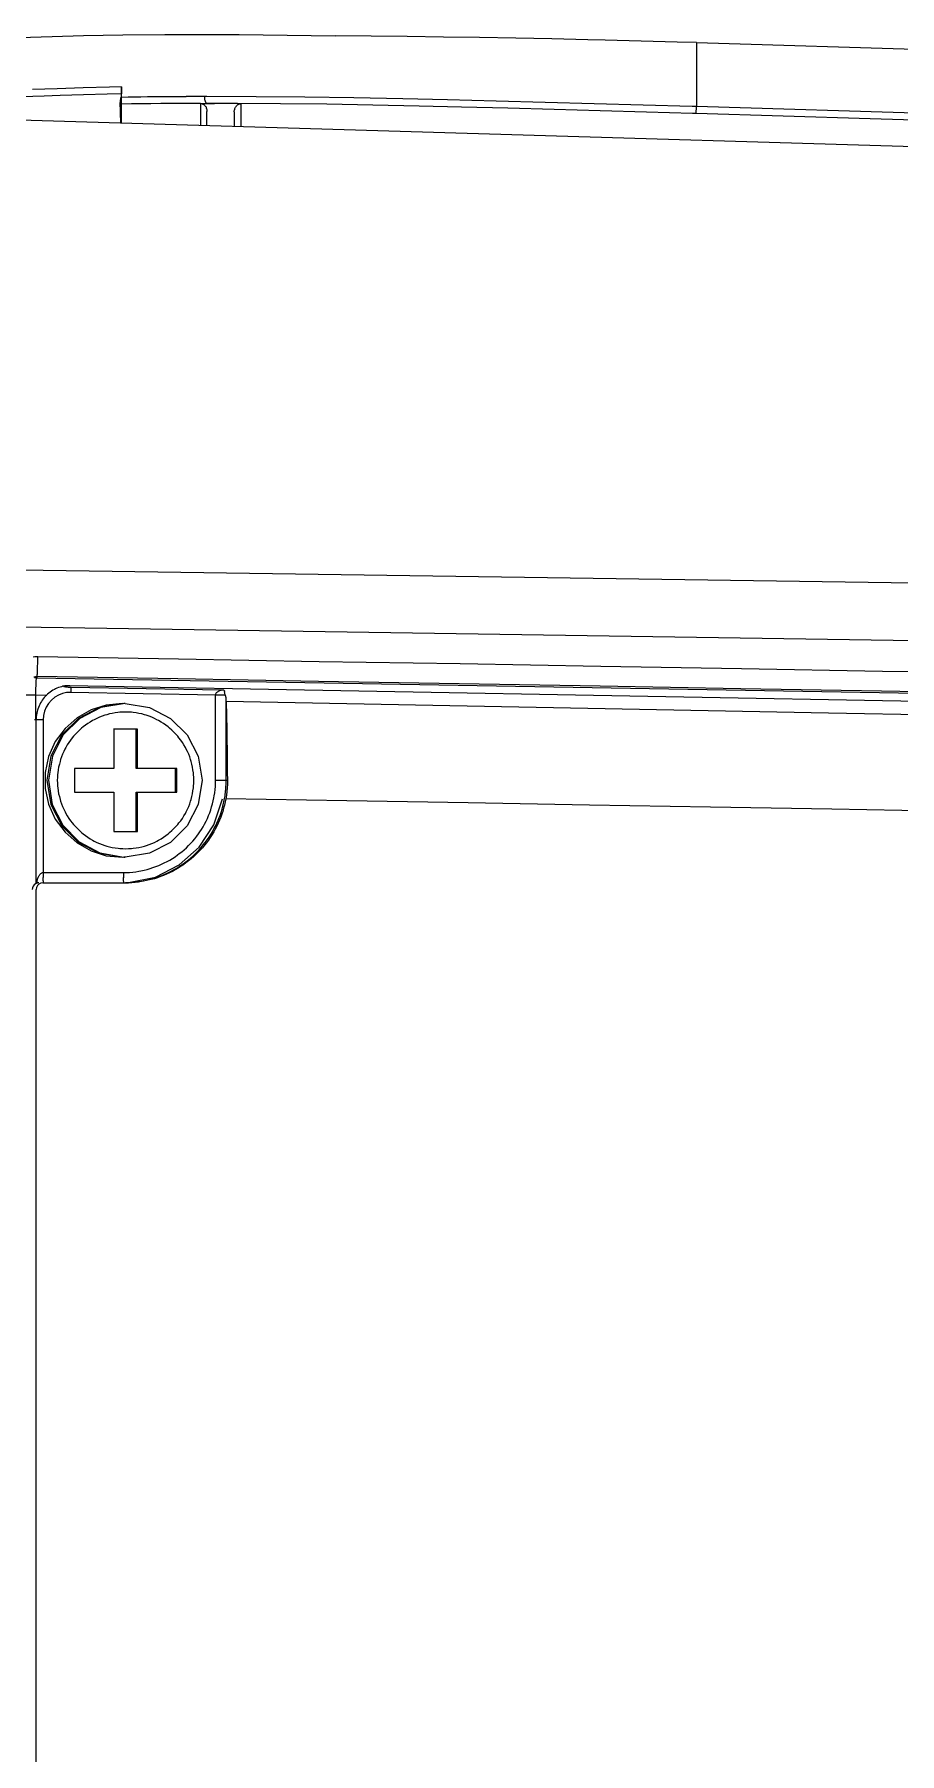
# Model space of a CAD drawing. Header units: millimetres. Extents: x -495897 to 1376592, y -28539 to 470976.
# Drawn here: x 194390 to 196037, y 219654 to 222927 of the extents above; entities that cross this region are included whole.
import ezdxf

# ---------------------------------------------------------------- set-up
doc = ezdxf.new("R2010")
doc.units = ezdxf.units.MM

msp = doc.modelspace()

# ---------------------------------------------------------------- linework, layer by layer
at = {"color": 0}
for p, q in [((194558.148, 222926.083), (194637.968, 222926.863)), ((194637.968, 222926.863), (194723.248, 222926.993)), ((194723.248, 222926.993), (194779.928, 222926.863)), ((194779.928, 222926.863), (194871.188, 222925.693)), ((194361.718, 222920.883), (194423.988, 222923.223)), ((194423.988, 222923.223), (194483.138, 222924.653)), ((194483.138, 222924.653), (194558.148, 222926.083)), ((194871.188, 222925.693), (194962.188, 222924.523)), ((195030.958, 222923.743), (194962.188, 222924.523)), ((195099.728, 222923.093), (195030.958, 222923.743)), ((195168.628, 222921.923), (195099.728, 222923.093)), ((195237.398, 222921.143), (195168.628, 222921.923)), ((195306.168, 222919.843), (195237.398, 222921.143)), ((195374.938, 222918.413), (195306.168, 222919.843)), ((195443.708, 222916.853), (195374.938, 222918.413)), ((195476.208, 222916.073), (195443.708, 222916.853)), ((195544.978, 222914.253), (195476.208, 222916.073)), ((195613.748, 222912.303), (195544.978, 222914.253)), ((195650.278, 222911.263), (195613.748, 222912.303)), ((195650.278, 222911.263), (195650.278, 222789.453)), ((195650.278, 222911.263), (202479.308, 222706.253)), ((194408.778, 222809.603), (194365.618, 222807.913)), ((194433.478, 222823.643), (194386.418, 222821.823)), ((194438.678, 222810.773), (194408.778, 222809.603)), ((194483.008, 222825.203), (194433.478, 222823.643)), ((194483.268, 222812.203), (194438.678, 222810.773)), ((194532.798, 222826.373), (194483.008, 222825.203)), ((194528.248, 222813.243), (194483.268, 222812.203)), ((194555.678, 222813.763), (194528.248, 222813.243)), ((194555.808, 222826.893), (194532.798, 222826.373)), ((194553.208, 222797.123), (194553.598, 222798.553)), ((194553.208, 222795.823), (194553.208, 222797.123)), ((194553.208, 222794.263), (194553.208, 222795.823)), ((194553.598, 222798.553), (194553.728, 222799.853)), ((194553.728, 222799.853), (194553.858, 222801.023)), ((194553.858, 222802.193), (194554.118, 222803.363)), ((194553.858, 222801.023), (194553.858, 222802.193)), ((194554.118, 222803.363), (194554.248, 222804.663)), ((194554.248, 222804.663), (194554.508, 222805.963)), ((194554.508, 222805.963), (194554.638, 222807.133)), ((194555.808, 222815.063), (194555.678, 222813.763)), ((194555.808, 222758.123), (194555.808, 222826.893)), ((194555.808, 222826.893), (194555.808, 222824.293)), ((194555.808, 222824.293), (194555.808, 222823.123)), ((194555.808, 222823.123), (194555.808, 222815.063)), ((194568.288, 222807.263), (194555.808, 222807.133)), ((194580.638, 222807.653), (194568.288, 222807.263)), ((194592.728, 222807.653), (194580.638, 222807.653)), ((194605.208, 222807.913), (194592.728, 222807.653)), ((194617.298, 222808.043), (194605.208, 222807.913)), ((194629.648, 222808.303), (194617.298, 222808.043)), ((194641.998, 222808.303), (194629.648, 222808.303)), ((194647.978, 222808.433), (194641.998, 222808.303)), ((194660.198, 222808.433), (194647.978, 222808.433)), ((194672.548, 222808.433), (194660.198, 222808.433)), ((194678.918, 222808.433), (194672.548, 222808.433)), ((194687.758, 222808.563), (194678.788, 222808.563)), ((194689.578, 222808.563), (194687.758, 222808.563)), ((194696.468, 222808.563), (194689.578, 222808.563)), ((194698.288, 222808.563), (194696.468, 222808.563)), ((194714.148, 222808.563), (194698.288, 222808.563)), ((194705.828, 222795.693), (194705.828, 222753.573)), ((194718.308, 222808.563), (194714.148, 222808.563)), ((194714.148, 222807.523), (194714.148, 222808.563)), ((194714.148, 222806.223), (194714.148, 222807.523)), ((194714.278, 222805.183), (194714.148, 222806.223)), ((194714.278, 222804.143), (194714.278, 222805.183)), ((194714.408, 222802.973), (194714.278, 222804.143)), ((194714.538, 222801.933), (194714.408, 222802.973)), ((194714.928, 222800.893), (194714.538, 222801.933)), ((194715.318, 222799.853), (194714.928, 222800.893)), ((194715.708, 222798.813), (194715.318, 222799.853)), ((194716.228, 222797.643), (194715.708, 222798.813)), ((194716.358, 222797.513), (194716.228, 222797.643)), ((194716.228, 222797.643), (194716.228, 222797.643)), ((194716.618, 222797.123), (194716.358, 222797.513)), ((194716.748, 222796.863), (194716.618, 222797.123)), ((194716.878, 222796.733), (194716.748, 222796.863)), ((194716.748, 222796.863), (194716.748, 222796.863)), ((194717.138, 222796.473), (194716.878, 222796.733)), ((194717.528, 222796.213), (194717.138, 222796.473)), ((194717.138, 222795.433), (194718.308, 222795.693)), ((194717.658, 222796.083), (194717.528, 222796.213)), ((194717.788, 222795.823), (194717.658, 222796.083)), ((194718.178, 222795.693), (194717.788, 222795.823)), ((194718.308, 222795.693), (194718.178, 222795.693)), ((194811.778, 222808.303), (194718.308, 222808.563)), ((194904.858, 222807.263), (194811.778, 222808.303)), ((194998.068, 222805.963), (194904.858, 222807.263)), ((195091.148, 222804.143), (194998.068, 222805.963)), ((195176.038, 222802.323), (195091.148, 222804.143)), ((195269.248, 222799.983), (195176.038, 222802.323)), ((195362.328, 222797.643), (195269.248, 222799.983)), ((195455.538, 222795.043), (195362.328, 222797.643)), ((202520.518, 222519.053), (194094.438, 222772.033)), ((194553.338, 222790.623), (194553.208, 222794.263)), ((194553.598, 222787.113), (194553.338, 222790.623)), ((194553.728, 222783.343), (194553.598, 222787.113)), ((194553.728, 222779.703), (194553.728, 222783.343)), ((194553.858, 222776.193), (194553.728, 222779.703)), ((194553.858, 222772.553), (194553.858, 222776.193)), ((194553.858, 222769.043), (194553.858, 222772.553)), ((194554.118, 222768.263), (194553.858, 222769.043)), ((194554.118, 222764.623), (194554.118, 222768.263)), ((194554.118, 222761.113), (194554.118, 222764.623)), ((194705.828, 222795.433), (194712.068, 222795.433)), ((194705.828, 222795.433), (194707.128, 222795.433)), ((194707.128, 222795.433), (194708.298, 222795.173)), ((194708.298, 222795.173), (194709.468, 222794.783)), ((194709.468, 222794.783), (194710.638, 222794.393)), ((194710.638, 222794.393), (194711.938, 222793.743)), ((194711.938, 222793.743), (194712.328, 222793.353)), ((194712.068, 222795.433), (194713.368, 222795.433)), ((194712.328, 222793.353), (194713.368, 222792.703)), ((194713.368, 222795.433), (194714.538, 222795.433)), ((194713.368, 222792.703), (194714.278, 222791.793)), ((194714.278, 222791.793), (194715.188, 222790.623)), ((194714.538, 222795.433), (194715.838, 222795.433)), ((194715.188, 222790.623), (194716.098, 222789.453)), ((194715.838, 222795.433), (194717.138, 222795.433)), ((194716.098, 222789.453), (194716.618, 222788.543)), ((194716.618, 222788.543), (194717.138, 222787.113)), ((194717.138, 222787.113), (194717.658, 222785.423)), ((194717.658, 222785.423), (194718.048, 222783.863)), ((194718.048, 222783.863), (194718.308, 222782.173)), ((194718.308, 222795.433), (194730.008, 222795.433)), ((194718.308, 222782.173), (194718.308, 222780.483)), ((194718.308, 222780.483), (194718.308, 222780.093)), ((194718.308, 222753.183), (194718.308, 222780.093)), ((194730.008, 222795.433), (194731.438, 222795.433)), ((194731.438, 222795.433), (194732.868, 222795.433)), ((194858.448, 222795.043), (194770.438, 222795.433)), ((194770.438, 222781.393), (194770.828, 222782.953)), ((194770.438, 222779.573), (194770.438, 222781.393)), ((194770.438, 222779.443), (194770.438, 222779.573)), ((194770.438, 222779.443), (194770.438, 222751.623)), ((194770.828, 222782.953), (194771.218, 222784.383)), ((194771.218, 222784.383), (194771.608, 222785.943)), ((194771.608, 222785.943), (194772.258, 222787.243)), ((194772.258, 222787.243), (194772.778, 222788.673)), ((194772.778, 222788.673), (194773.688, 222789.713)), ((194773.688, 222789.713), (194774.858, 222791.013)), ((194774.858, 222791.013), (194775.378, 222791.533)), ((194775.378, 222791.533), (194776.548, 222792.703)), ((194776.548, 222795.303), (194780.188, 222795.303)), ((194776.548, 222792.703), (194777.588, 222793.353)), ((194777.588, 222793.353), (194778.888, 222794.133)), ((194778.888, 222794.133), (194780.188, 222794.653)), ((194780.188, 222795.303), (194780.968, 222795.303)), ((194780.188, 222794.653), (194781.358, 222795.043)), ((194780.968, 222795.303), (194783.698, 222795.303)), ((194781.358, 222795.043), (194782.658, 222795.173)), ((194782.658, 222795.173), (194783.698, 222795.303)), ((194783.698, 222751.233), (194783.698, 222795.173)), ((194946.458, 222793.873), (194858.448, 222795.043)), ((195034.208, 222792.443), (194946.458, 222793.873)), ((195122.218, 222790.623), (195034.208, 222792.443)), ((195203.208, 222788.673), (195122.218, 222790.623)), ((195291.088, 222786.593), (195203.208, 222788.673)), ((195379.098, 222784.253), (195291.088, 222786.593)), ((195466.978, 222781.653), (195379.098, 222784.253)), ((195548.748, 222792.443), (195455.538, 222795.043)), ((195554.858, 222779.183), (195466.978, 222781.653)), ((195641.828, 222789.583), (195548.748, 222792.443)), ((195642.738, 222776.713), (195554.858, 222779.183)), ((195650.278, 222789.453), (195641.828, 222789.583)), ((195649.888, 222776.323), (195642.738, 222776.713)), ((195649.888, 222776.323), (195650.278, 222789.453)), ((195815.508, 222771.513), (195649.888, 222776.323)), ((196331.608, 222769.043), (195650.278, 222789.453)), ((195980.998, 222766.443), (195815.508, 222771.513)), ((196146.748, 222761.503), (195980.998, 222766.443)), ((194554.118, 222758.253), (194554.118, 222761.113)), ((194094.438, 221911.953), (197075.728, 221868.533)), ((194094.438, 221803.013), (197075.728, 221757.903)), ((194390.578, 221742.043), (194387.458, 221741.783)), ((194393.568, 221742.303), (194390.578, 221742.043)), ((194396.428, 221742.303), (194393.568, 221742.303)), ((194395.778, 221712.533), (194395.908, 221716.303)), ((194395.908, 221717.213), (194396.038, 221720.983)), ((194395.908, 221716.303), (194395.908, 221717.213)), ((194396.038, 221724.753), (194396.298, 221728.523)), ((194396.038, 221720.983), (194396.038, 221724.753)), ((194396.298, 221730.993), (194396.428, 221734.763)), ((194396.298, 221728.523), (194396.298, 221730.993)), ((194664.488, 221737.623), (194396.428, 221742.303)), ((194396.428, 221738.533), (194396.428, 221742.303)), ((194396.428, 221734.763), (194396.428, 221738.533)), ((194932.288, 221732.943), (194664.488, 221737.623)), ((195200.218, 221728.523), (194932.288, 221732.943)), ((195468.278, 221723.713), (195200.218, 221728.523)), ((195736.078, 221719.163), (195468.278, 221723.713)), ((196004.138, 221714.483), (195736.078, 221719.163)), ((194388.758, 221704.083), (194390.708, 221704.343)), ((194392.138, 221702.133), (194389.798, 221702.003)), ((194390.708, 221704.343), (194392.918, 221704.473)), ((194394.348, 221702.393), (194392.138, 221702.133)), ((194392.918, 221704.473), (194394.998, 221704.473)), ((194392.918, 221682.893), (194393.048, 221686.013)), ((194392.918, 221682.113), (194392.918, 221682.893)), ((194393.048, 221686.013), (194393.308, 221689.263)), ((194393.308, 221689.263), (194393.438, 221692.513)), ((194393.438, 221693.163), (194393.568, 221696.673)), ((194393.438, 221692.513), (194393.438, 221693.163)), ((194393.568, 221698.103), (194393.698, 221699.663)), ((194393.568, 221696.673), (194393.568, 221698.103)), ((194393.698, 221699.663), (194393.958, 221700.313)), ((194393.958, 221701.613), (194394.088, 221701.873)), ((194393.958, 221700.313), (194393.958, 221701.613)), ((194394.088, 221702.133), (194394.088, 221702.393)), ((194394.088, 221701.873), (194394.088, 221702.133)), ((194394.998, 221704.473), (194394.348, 221702.393)), ((194394.348, 221702.393), (197074.298, 221655.593)), ((194394.998, 221704.473), (194395.258, 221704.863)), ((194662.798, 221700.053), (194394.998, 221704.473)), ((194395.258, 221706.423), (194395.388, 221707.853)), ((194395.258, 221705.643), (194395.258, 221706.423)), ((194395.258, 221705.253), (194395.258, 221705.643)), ((194395.258, 221704.863), (194395.258, 221705.253)), ((194395.388, 221707.853), (194395.518, 221709.543)), ((194395.518, 221711.493), (194395.778, 221712.533)), ((194395.518, 221709.543), (194395.518, 221711.493)), ((194435.688, 221683.543), (194432.828, 221682.243)), ((194438.678, 221684.453), (194435.688, 221683.543)), ((194441.538, 221685.363), (194438.678, 221684.453)), ((194444.658, 221686.013), (194441.538, 221685.363)), ((194442.448, 221685.883), (194442.708, 221686.013)), ((194442.708, 221685.883), (194442.448, 221685.883)), ((194442.708, 221686.013), (194442.838, 221686.273)), ((194442.838, 221685.493), (194442.708, 221685.883)), ((194442.838, 221686.273), (194443.098, 221686.403)), ((194443.098, 221686.403), (194443.228, 221686.403)), ((194443.228, 221686.403), (194443.618, 221686.403)), ((194443.618, 221686.403), (194443.748, 221686.663)), ((194443.748, 221686.663), (194443.878, 221686.663)), ((194443.878, 221686.663), (194444.268, 221686.663)), ((194444.268, 221686.663), (194444.528, 221686.663)), ((194447.518, 221686.663), (194444.658, 221686.013)), ((194445.698, 221686.013), (194445.958, 221686.273)), ((194445.958, 221685.883), (194445.698, 221686.013)), ((194445.958, 221686.273), (194446.088, 221686.273)), ((194445.958, 221685.753), (194445.958, 221685.883)), ((194446.218, 221685.493), (194445.958, 221685.753)), ((194446.088, 221686.273), (194446.608, 221686.403)), ((194446.608, 221685.363), (194446.218, 221685.493)), ((194446.608, 221686.403), (194446.868, 221686.403)), ((194447.258, 221685.103), (194446.608, 221685.363)), ((194446.868, 221686.403), (194447.518, 221686.663)), ((194448.558, 221684.843), (194447.258, 221685.103)), ((194449.468, 221684.583), (194448.558, 221684.843)), ((194451.288, 221684.453), (194449.468, 221684.583)), ((194452.848, 221684.323), (194451.288, 221684.453)), ((194454.538, 221684.063), (194452.848, 221684.323)), ((194456.098, 221684.063), (194454.538, 221684.063)), ((194454.538, 221684.063), (194454.538, 221684.063)), ((194457.788, 221683.933), (194456.098, 221684.063)), ((196999.288, 221639.993), (194457.138, 221687.183)), ((194459.348, 221683.933), (194457.788, 221683.933)), ((194459.738, 221683.933), (194459.348, 221683.933)), ((194745.608, 221678.993), (194459.738, 221683.933)), ((194459.738, 221676.263), (194459.738, 221683.933)), ((194930.858, 221695.373), (194662.798, 221700.053)), ((195198.788, 221690.693), (194930.858, 221695.373)), ((195466.718, 221686.013), (195198.788, 221690.693)), ((195734.648, 221681.333), (195466.718, 221686.013)), ((196271.938, 221709.803), (196004.138, 221714.483)), ((194362.108, 221669.763), (194392.658, 221669.763)), ((194392.658, 221678.863), (194392.918, 221682.113)), ((194392.658, 221675.483), (194392.658, 221678.863)), ((194392.658, 221672.233), (194392.658, 221675.483)), ((194392.658, 221669.763), (194392.658, 221672.233)), ((194392.658, 221622.443), (194392.658, 221669.763)), ((194392.658, 221669.763), (194413.328, 221669.373)), ((194400.198, 221651.693), (194398.768, 221648.833)), ((194401.628, 221654.553), (194400.198, 221651.693)), ((194403.188, 221657.283), (194401.628, 221654.553)), ((194404.878, 221659.753), (194403.188, 221657.283)), ((194406.698, 221662.223), (194404.878, 221659.753)), ((194408.648, 221664.563), (194406.698, 221662.223)), ((194410.598, 221666.903), (194408.648, 221664.563)), ((194412.678, 221669.113), (194410.598, 221666.903)), ((194415.018, 221671.193), (194412.678, 221669.113)), ((194417.358, 221673.143), (194415.018, 221671.193)), ((194419.958, 221675.093), (194417.358, 221673.143)), ((194422.558, 221676.783), (194419.958, 221675.093)), ((194425.288, 221678.603), (194422.558, 221676.783)), ((194428.018, 221680.163), (194425.288, 221678.603)), ((194429.968, 221680.943), (194428.018, 221680.163)), ((194432.828, 221682.243), (194429.968, 221680.943)), ((194459.478, 221675.353), (194459.738, 221676.263)), ((194459.478, 221674.573), (194459.478, 221675.353)), ((194734.818, 221669.373), (194459.478, 221674.443)), ((194562.828, 221653.253), (194559.968, 221653.253)), ((194734.818, 221670.153), (194735.078, 221671.063)), ((194734.818, 221669.373), (194734.818, 221670.153)), ((194734.818, 221507.133), (194734.818, 221669.373)), ((194753.278, 221669.373), (194734.818, 221669.373)), ((194735.078, 221671.063), (194735.468, 221671.843)), ((194735.468, 221671.843), (194735.728, 221672.753)), ((194735.728, 221672.753), (194735.858, 221673.143)), ((194735.858, 221673.143), (194736.638, 221674.053)), ((194736.638, 221674.053), (194737.548, 221674.963)), ((194737.548, 221674.963), (194738.458, 221675.613)), ((194738.458, 221675.613), (194739.628, 221676.393)), ((194739.628, 221676.393), (194740.408, 221676.913)), ((194740.408, 221676.913), (194741.318, 221677.303)), ((194741.318, 221677.303), (194742.748, 221677.953)), ((194742.748, 221677.953), (194744.178, 221678.603)), ((194744.178, 221678.603), (194745.608, 221678.993)), ((194747.038, 221678.993), (194745.608, 221678.993)), ((194748.468, 221678.863), (194747.038, 221678.993)), ((194748.728, 221678.863), (194748.468, 221678.863)), ((194749.768, 221678.733), (194748.728, 221678.863)), ((194748.728, 221678.863), (194748.728, 221678.863)), ((194750.418, 221678.603), (194749.768, 221678.733)), ((194750.938, 221678.213), (194750.418, 221678.603)), ((194751.328, 221677.823), (194750.938, 221678.213)), ((194751.718, 221677.433), (194751.328, 221677.823)), ((194751.848, 221677.173), (194751.718, 221677.433)), ((194752.108, 221676.783), (194751.848, 221677.173)), ((194751.848, 221675.873), (194752.108, 221676.003)), ((194751.848, 221674.833), (194751.848, 221675.873)), ((194752.108, 221673.533), (194751.848, 221674.833)), ((194752.108, 221676.003), (194752.108, 221676.783)), ((194752.108, 221672.753), (194752.108, 221673.533)), ((194752.368, 221671.713), (194752.108, 221672.753)), ((194752.758, 221670.413), (194752.368, 221671.713)), ((194753.278, 221669.373), (194752.758, 221670.413)), ((194754.188, 221667.423), (194754.058, 221667.943)), ((194754.448, 221666.773), (194754.188, 221667.423)), ((194754.578, 221666.123), (194754.448, 221666.773)), ((194754.578, 221665.603), (194754.578, 221666.123)), ((194754.708, 221664.953), (194754.578, 221665.603)), ((194754.708, 221664.433), (194754.708, 221664.953)), ((194754.968, 221663.783), (194754.708, 221664.433)), ((194754.968, 221663.133), (194754.968, 221663.783)), ((194754.968, 221662.613), (194754.968, 221663.133)), ((194754.968, 221661.833), (194754.968, 221662.613)), ((194754.968, 221507.133), (194754.968, 221661.833)), ((194984.418, 221652.603), (194755.098, 221656.893)), ((194755.098, 221656.893), (194755.228, 221651.303)), ((194755.228, 221651.303), (194755.618, 221636.483)), ((195213.738, 221648.313), (194984.418, 221652.603)), ((196002.448, 221676.913), (195734.648, 221681.333)), ((196270.248, 221672.233), (196002.448, 221676.913)), ((194406.698, 221622.443), (194389.928, 221622.443)), ((194393.568, 221628.553), (194393.308, 221625.563)), ((194393.308, 221625.563), (194393.308, 221622.443)), ((194393.308, 221312.003), (194393.308, 221622.443)), ((194393.958, 221631.543), (194393.568, 221628.553)), ((194394.478, 221634.793), (194393.958, 221631.543)), ((194394.998, 221637.913), (194394.478, 221634.793)), ((194395.908, 221640.903), (194394.998, 221637.913)), ((194396.688, 221642.853), (194395.908, 221640.903)), ((194397.468, 221645.973), (194396.688, 221642.853)), ((194398.768, 221648.833), (194397.468, 221645.973)), ((194406.698, 221622.443), (194406.698, 221331.503)), ((194496.008, 221618.023), (194491.328, 221615.163)), ((194500.688, 221620.883), (194496.008, 221618.023)), ((194503.938, 221622.443), (194500.688, 221620.883)), ((194508.748, 221625.043), (194503.938, 221622.443)), ((194513.818, 221627.123), (194508.748, 221625.043)), ((194519.018, 221629.073), (194513.818, 221627.123)), ((194523.958, 221630.893), (194519.018, 221629.073)), ((194527.598, 221631.933), (194523.958, 221630.893)), ((194532.798, 221633.363), (194527.598, 221631.933)), ((194538.128, 221634.533), (194532.798, 221633.363)), ((194543.588, 221635.573), (194538.128, 221634.533)), ((194548.918, 221636.223), (194543.588, 221635.573)), ((194552.428, 221636.613), (194548.918, 221636.223)), ((194558.018, 221637.003), (194552.428, 221636.613)), ((194563.478, 221637.003), (194558.018, 221637.003)), ((194568.938, 221637.003), (194563.478, 221637.003)), ((194574.528, 221636.613), (194568.938, 221637.003)), ((194577.908, 221636.223), (194574.528, 221636.613)), ((194583.498, 221635.573), (194577.908, 221636.223)), ((194588.828, 221634.533), (194583.498, 221635.573)), ((194594.158, 221633.363), (194588.828, 221634.533)), ((194599.618, 221631.933), (194594.158, 221633.363)), ((194602.868, 221630.893), (194599.618, 221631.933)), ((194608.198, 221629.073), (194602.868, 221630.893)), ((194613.138, 221627.123), (194608.198, 221629.073)), ((194618.208, 221625.043), (194613.138, 221627.123)), ((194623.278, 221622.443), (194618.208, 221625.043)), ((194626.268, 221620.883), (194623.278, 221622.443)), ((194631.078, 221618.023), (194626.268, 221620.883)), ((194635.758, 221615.163), (194631.078, 221618.023)), ((194755.618, 221636.483), (194755.878, 221621.403)), ((194755.878, 221621.403), (194756.008, 221611.913)), ((195443.188, 221644.023), (195213.738, 221648.313)), ((195672.508, 221639.473), (195443.188, 221644.023)), ((195901.828, 221635.183), (195672.508, 221639.473)), ((196131.148, 221630.893), (195901.828, 221635.183)), ((194462.078, 221588.123), (194458.568, 221583.703)), ((194464.158, 221590.983), (194462.078, 221588.123)), ((194467.928, 221595.013), (194464.158, 221590.983)), ((194471.698, 221598.913), (194467.928, 221595.013)), ((194475.598, 221602.683), (194471.698, 221598.913)), ((194479.758, 221606.323), (194475.598, 221602.683)), ((194482.488, 221608.663), (194479.758, 221606.323)), ((194486.908, 221611.913), (194482.488, 221608.663)), ((194491.328, 221615.163), (194486.908, 221611.913)), ((194586.358, 221604.503), (194540.598, 221604.503)), ((194540.858, 221604.503), (194540.858, 221529.883)), ((194583.888, 221529.883), (194583.888, 221604.503)), ((194586.358, 221529.883), (194586.358, 221604.503)), ((194640.308, 221611.913), (194635.758, 221615.163)), ((194644.598, 221608.663), (194640.308, 221611.913)), ((194647.328, 221606.323), (194644.598, 221608.663)), ((194651.358, 221602.683), (194647.328, 221606.323)), ((194655.258, 221598.913), (194651.358, 221602.683)), ((194659.288, 221595.013), (194655.258, 221598.913)), ((194662.798, 221590.983), (194659.288, 221595.013)), ((194665.008, 221588.123), (194662.798, 221590.983)), ((194668.388, 221583.703), (194665.008, 221588.123)), ((194756.008, 221611.913), (194756.138, 221596.833)), ((194756.138, 221596.833), (194756.398, 221582.013)), ((194443.618, 221556.793), (194441.408, 221551.723)), ((194445.698, 221561.733), (194443.618, 221556.793)), ((194448.038, 221566.673), (194445.698, 221561.733)), ((194449.858, 221569.793), (194448.038, 221566.673)), ((194452.588, 221574.603), (194449.858, 221569.793)), ((194455.578, 221579.283), (194452.588, 221574.603)), ((194458.568, 221583.703), (194455.578, 221579.283)), ((194671.638, 221579.283), (194668.388, 221583.703)), ((194674.498, 221574.603), (194671.638, 221579.283)), ((194677.358, 221569.793), (194674.498, 221574.603)), ((194678.788, 221566.673), (194677.358, 221569.793)), ((194681.258, 221561.733), (194678.788, 221566.673)), ((194683.598, 221556.793), (194681.258, 221561.733)), ((194685.548, 221551.723), (194683.598, 221556.793)), ((194756.398, 221582.013), (194756.658, 221566.933)), ((194756.658, 221566.933), (194756.918, 221551.853)), ((194434.388, 221521.563), (194433.998, 221518.053)), ((194435.168, 221527.023), (194434.388, 221521.563)), ((194436.078, 221532.353), (194435.168, 221527.023)), ((194437.378, 221537.683), (194436.078, 221532.353)), ((194438.678, 221543.143), (194437.378, 221537.683)), ((194439.848, 221546.523), (194438.678, 221543.143)), ((194441.408, 221551.723), (194439.848, 221546.523)), ((194466.108, 221529.883), (194466.108, 221484.383)), ((194540.858, 221529.883), (194466.108, 221529.883)), ((194660.848, 221529.883), (194583.888, 221529.883)), ((194658.508, 221484.383), (194658.508, 221529.883)), ((194660.848, 221484.383), (194660.848, 221529.883)), ((194687.368, 221546.523), (194685.548, 221551.723)), ((194688.278, 221543.143), (194687.368, 221546.523)), ((194689.708, 221537.683), (194688.278, 221543.143)), ((194691.008, 221532.353), (194689.708, 221537.683)), ((194691.788, 221527.023), (194691.008, 221532.353)), ((194692.568, 221521.563), (194691.788, 221527.023)), ((194692.958, 221518.053), (194692.568, 221521.563)), ((194756.918, 221551.853), (194756.918, 221537.033)), ((194756.918, 221537.033), (194757.048, 221521.953)), ((194757.048, 221521.953), (194757.308, 221507.133)), ((194433.738, 221512.463), (194433.478, 221507.133)), ((194433.478, 221507.133), (194433.738, 221501.543)), ((194433.998, 221518.053), (194433.738, 221512.463)), ((194433.738, 221501.543), (194433.998, 221495.953)), ((194433.998, 221495.953), (194434.388, 221492.573)), ((194434.388, 221492.573), (194435.168, 221486.983)), ((194435.168, 221486.983), (194436.078, 221481.653)), ((194691.008, 221481.653), (194691.788, 221486.983)), ((194691.788, 221486.983), (194692.568, 221492.573)), ((194692.568, 221492.573), (194692.958, 221495.953)), ((194693.348, 221512.463), (194692.958, 221518.053)), ((194692.958, 221495.953), (194693.348, 221501.543)), ((194693.478, 221507.133), (194693.348, 221512.463)), ((194693.348, 221501.543), (194693.478, 221507.133)), ((194733.258, 221483.603), (194733.908, 221489.583)), ((194733.908, 221489.583), (194734.558, 221495.433)), ((194734.558, 221495.433), (194734.688, 221501.153)), ((194734.688, 221501.153), (194734.818, 221507.133)), ((194734.818, 221507.133), (194757.308, 221507.133)), ((194436.078, 221481.653), (194437.378, 221476.323)), ((194437.378, 221476.323), (194438.678, 221470.863)), ((194438.678, 221470.863), (194439.588, 221467.483)), ((194439.588, 221467.483), (194441.408, 221462.543)), ((194441.408, 221462.543), (194443.618, 221457.343)), ((194443.618, 221457.343), (194445.698, 221452.273)), ((194466.108, 221484.383), (194540.858, 221484.383)), ((194540.858, 221484.383), (194540.858, 221409.633)), ((194583.888, 221409.503), (194583.888, 221484.383)), ((194583.888, 221484.383), (194660.848, 221484.383)), ((194586.358, 221409.503), (194586.358, 221484.383)), ((194681.258, 221452.273), (194683.598, 221457.343)), ((194683.598, 221457.343), (194685.548, 221462.543)), ((194685.548, 221462.543), (194687.368, 221467.483)), ((194687.368, 221467.483), (194688.278, 221470.863)), ((194688.278, 221470.863), (194689.708, 221476.323)), ((194689.708, 221476.323), (194691.008, 221481.653)), ((194725.588, 221450.843), (194727.278, 221456.563)), ((194727.278, 221456.563), (194728.968, 221462.283)), ((194728.968, 221462.283), (194730.398, 221468.003)), ((194730.398, 221468.003), (194731.568, 221473.723)), ((194731.568, 221473.723), (194732.348, 221477.753)), ((194732.348, 221477.753), (194733.258, 221483.603)), ((194747.038, 221451.883), (194748.728, 221457.863)), ((194750.028, 221453.833), (194748.338, 221447.853)), ((194748.728, 221457.863), (194750.028, 221463.583)), ((194751.718, 221459.813), (194750.028, 221453.833)), ((194753.148, 221465.923), (194751.718, 221459.813)), ((194754.188, 221472.033), (194753.148, 221465.923)), ((194984.938, 221468.003), (194754.188, 221472.033)), ((195215.688, 221464.103), (194984.938, 221468.003)), ((195446.438, 221459.943), (195215.688, 221464.103)), ((195677.188, 221456.043), (195446.438, 221459.943)), ((195907.678, 221452.143), (195677.188, 221456.043)), ((194445.698, 221452.273), (194448.168, 221447.333)), ((194448.168, 221447.333), (194449.858, 221444.213)), ((194449.858, 221444.213), (194452.588, 221439.403)), ((194452.588, 221439.403), (194455.578, 221434.723)), ((194455.578, 221434.723), (194458.568, 221430.303)), ((194458.568, 221430.303), (194462.078, 221425.883)), ((194462.078, 221425.883), (194464.158, 221423.283)), ((194464.158, 221423.283), (194467.928, 221419.123)), ((194659.288, 221419.123), (194662.798, 221423.283)), ((194662.798, 221423.283), (194665.008, 221425.883)), ((194665.008, 221425.883), (194668.388, 221430.303)), ((194668.388, 221430.303), (194671.638, 221434.723)), ((194671.638, 221434.723), (194674.498, 221439.403)), ((194674.498, 221439.403), (194677.358, 221444.213)), ((194677.358, 221444.213), (194678.918, 221447.333)), ((194678.918, 221447.333), (194681.258, 221452.273)), ((194711.028, 221418.733), (194713.888, 221423.933)), ((194713.888, 221423.933), (194716.618, 221429.133)), ((194716.618, 221429.133), (194719.218, 221434.463)), ((194719.218, 221434.463), (194721.428, 221439.923)), ((194721.428, 221439.923), (194723.638, 221445.253)), ((194723.638, 221445.253), (194725.588, 221450.843)), ((194734.558, 221420.033), (194737.158, 221425.623)), ((194737.158, 221425.623), (194739.628, 221431.083)), ((194739.888, 221425.623), (194737.158, 221419.903)), ((194739.628, 221431.083), (194740.928, 221434.463)), ((194742.358, 221431.343), (194739.888, 221425.623)), ((194740.928, 221434.463), (194743.268, 221440.313)), ((194744.698, 221437.063), (194742.358, 221431.343)), ((194743.268, 221440.313), (194745.218, 221446.033)), ((194746.648, 221442.913), (194744.698, 221437.063)), ((194745.218, 221446.033), (194747.038, 221451.883)), ((194748.338, 221447.853), (194746.648, 221442.913)), ((196138.428, 221448.113), (195907.678, 221452.143)), ((194467.928, 221419.123), (194471.698, 221415.223)), ((194471.698, 221415.223), (194475.598, 221411.323)), ((194475.598, 221411.323), (194479.758, 221407.683)), ((194479.758, 221407.683), (194482.488, 221405.343)), ((194482.488, 221405.343), (194486.908, 221402.093)), ((194486.908, 221402.093), (194491.328, 221398.843)), ((194491.328, 221398.843), (194496.008, 221395.983)), ((194496.008, 221395.983), (194500.688, 221393.123)), ((194500.688, 221393.123), (194503.938, 221391.563)), ((194503.938, 221391.563), (194508.748, 221388.963)), ((194508.748, 221388.963), (194513.818, 221386.883)), ((194540.858, 221409.503), (194586.358, 221409.503)), ((194613.138, 221386.883), (194618.208, 221388.963)), ((194618.208, 221388.963), (194623.278, 221391.563)), ((194623.278, 221391.563), (194626.268, 221393.123)), ((194626.268, 221393.123), (194631.078, 221395.983)), ((194631.078, 221395.983), (194635.758, 221398.843)), ((194635.758, 221398.843), (194640.308, 221402.093)), ((194640.308, 221402.093), (194644.598, 221405.343)), ((194644.598, 221405.343), (194647.328, 221407.683)), ((194647.328, 221407.683), (194651.358, 221411.323)), ((194651.358, 221411.323), (194655.258, 221415.223)), ((194655.258, 221415.223), (194659.288, 221419.123)), ((194687.628, 221387.273), (194691.528, 221391.563)), ((194691.528, 221391.563), (194695.298, 221395.983)), ((194695.298, 221395.983), (194699.068, 221400.663)), ((194699.068, 221400.663), (194702.448, 221405.473)), ((194702.448, 221405.473), (194704.788, 221408.983)), ((194704.788, 221408.983), (194708.038, 221413.793)), ((194708.038, 221413.793), (194711.028, 221418.733)), ((194711.418, 221384.023), (194715.188, 221388.833)), ((194715.188, 221388.833), (194718.698, 221393.903)), ((194721.428, 221393.383), (194717.658, 221388.313)), ((194718.698, 221393.903), (194722.338, 221398.843)), ((194724.808, 221398.453), (194721.428, 221393.383)), ((194722.338, 221398.843), (194725.588, 221403.913)), ((194728.188, 221403.783), (194724.808, 221398.453)), ((194725.588, 221403.913), (194728.708, 221409.243)), ((194731.308, 221409.113), (194728.188, 221403.783)), ((194728.708, 221409.243), (194731.568, 221414.443)), ((194734.298, 221414.313), (194731.308, 221409.113)), ((194731.568, 221414.443), (194734.558, 221420.033)), ((194737.158, 221419.903), (194734.298, 221414.313)), ((194513.818, 221386.883), (194519.018, 221384.933)), ((194519.018, 221384.933), (194524.218, 221383.113)), ((194524.218, 221383.113), (194527.598, 221382.073)), ((194527.598, 221382.073), (194532.798, 221380.773)), ((194532.798, 221380.773), (194538.128, 221379.473)), ((194538.128, 221379.473), (194543.588, 221378.693)), ((194543.588, 221378.693), (194549.048, 221377.913)), ((194549.048, 221377.913), (194552.428, 221377.393)), ((194552.428, 221377.393), (194558.018, 221377.133)), ((194558.018, 221377.133), (194563.608, 221377.003)), ((194562.828, 221360.753), (194559.968, 221360.753)), ((194563.608, 221377.003), (194568.938, 221377.133)), ((194568.938, 221377.133), (194574.528, 221377.393)), ((194574.528, 221377.393), (194578.168, 221377.913)), ((194578.168, 221377.913), (194583.498, 221378.693)), ((194583.498, 221378.693), (194588.828, 221379.473)), ((194588.828, 221379.473), (194594.158, 221380.773)), ((194594.158, 221380.773), (194599.618, 221382.073)), ((194599.618, 221382.073), (194602.998, 221383.113)), ((194602.998, 221383.113), (194608.198, 221384.933)), ((194608.198, 221384.933), (194613.138, 221386.883)), ((194647.588, 221355.423), (194652.658, 221358.413)), ((194652.658, 221358.413), (194657.598, 221361.663)), ((194657.598, 221361.663), (194662.538, 221365.043)), ((194662.538, 221365.043), (194665.658, 221367.513)), ((194665.658, 221367.513), (194670.338, 221371.153)), ((194670.338, 221371.153), (194674.888, 221374.923)), ((194674.888, 221374.923), (194679.308, 221378.823)), ((194679.308, 221378.823), (194683.468, 221382.983)), ((194682.948, 221355.553), (194687.628, 221359.453)), ((194683.468, 221382.983), (194687.628, 221387.273)), ((194688.278, 221357.503), (194683.468, 221353.603)), ((194687.628, 221359.453), (194692.048, 221363.613)), ((194692.958, 221361.663), (194688.278, 221357.503)), ((194692.048, 221363.613), (194696.468, 221367.643)), ((194697.378, 221365.693), (194692.958, 221361.663)), ((194696.468, 221367.643), (194700.888, 221372.193)), ((194701.928, 221370.243), (194697.378, 221365.693)), ((194700.888, 221372.193), (194703.358, 221374.923)), ((194706.218, 221374.663), (194701.928, 221370.243)), ((194703.358, 221374.923), (194707.388, 221379.343)), ((194709.728, 221378.823), (194706.218, 221374.663)), ((194707.388, 221379.343), (194711.418, 221384.023)), ((194713.758, 221383.503), (194709.728, 221378.823)), ((194717.658, 221388.313), (194713.758, 221383.503)), ((194396.948, 221322.013), (194397.338, 221322.923)), ((194397.338, 221322.923), (194397.728, 221323.573)), ((194397.728, 221323.573), (194398.248, 221324.743)), ((194398.248, 221324.743), (194399.028, 221325.783)), ((194399.028, 221325.783), (194399.418, 221326.823)), ((194399.418, 221326.823), (194400.458, 221328.123)), ((194400.458, 221328.123), (194401.238, 221329.033)), ((194401.238, 221329.033), (194402.408, 221329.943)), ((194402.408, 221329.943), (194403.188, 221330.593)), ((194403.188, 221330.593), (194404.098, 221330.983)), ((194404.098, 221330.983), (194405.008, 221331.373)), ((194405.008, 221331.373), (194405.788, 221331.503)), ((194405.788, 221331.503), (194406.698, 221331.503)), ((194406.698, 221331.503), (194559.448, 221331.503)), ((194559.448, 221331.503), (194565.168, 221331.633)), ((194565.168, 221331.633), (194571.148, 221331.893)), ((194571.148, 221331.893), (194576.998, 221332.413)), ((194576.998, 221332.413), (194582.978, 221333.193)), ((194582.978, 221333.193), (194588.698, 221333.973)), ((194588.698, 221333.973), (194592.598, 221334.753)), ((194592.598, 221334.753), (194598.578, 221336.053)), ((194598.578, 221336.053), (194604.298, 221337.483)), ((194604.298, 221337.483), (194610.018, 221339.043)), ((194610.018, 221339.043), (194615.478, 221340.863)), ((194615.478, 221340.863), (194621.068, 221342.813)), ((194621.068, 221342.813), (194626.528, 221344.893)), ((194621.068, 221321.883), (194626.788, 221323.833)), ((194629.908, 221323.833), (194624.188, 221321.753)), ((194626.528, 221344.893), (194631.988, 221347.233)), ((194626.788, 221323.833), (194632.378, 221325.913)), ((194635.628, 221325.913), (194629.908, 221323.833)), ((194631.988, 221347.233), (194637.188, 221349.833)), ((194632.378, 221325.913), (194638.098, 221328.253)), ((194641.348, 221328.253), (194635.628, 221325.913)), ((194637.188, 221349.833), (194642.388, 221352.433)), ((194638.098, 221328.253), (194643.688, 221330.853)), ((194647.068, 221330.983), (194641.348, 221328.253)), ((194642.388, 221352.433), (194647.588, 221355.423)), ((194643.688, 221330.853), (194649.278, 221333.453)), ((194652.658, 221333.713), (194647.068, 221330.983)), ((194649.278, 221333.453), (194654.478, 221336.573)), ((194657.988, 221336.703), (194652.658, 221333.713)), ((194654.478, 221336.573), (194659.808, 221339.433)), ((194663.318, 221339.823), (194657.988, 221336.703)), ((194659.808, 221339.433), (194663.058, 221341.383)), ((194663.058, 221341.383), (194668.258, 221344.763)), ((194668.258, 221342.813), (194663.318, 221339.823)), ((194668.258, 221344.763), (194673.068, 221348.143)), ((194673.458, 221346.193), (194668.258, 221342.813)), ((194673.068, 221348.143), (194678.138, 221351.783)), ((194678.398, 221349.833), (194673.458, 221346.193)), ((194678.138, 221351.783), (194682.948, 221355.553)), ((194683.468, 221353.603), (194678.398, 221349.833)), ((194393.308, 218010.003), (194393.308, 221299.133)), ((194394.608, 221313.823), (194394.868, 221314.863)), ((194394.868, 221314.863), (194394.998, 221315.773)), ((194394.998, 221315.773), (194395.258, 221316.683)), ((194395.258, 221316.683), (194395.518, 221317.593)), ((194395.518, 221317.593), (194395.778, 221318.503)), ((194395.778, 221318.503), (194396.038, 221319.413)), ((194396.038, 221319.413), (194396.428, 221320.193)), ((194396.428, 221320.193), (194396.688, 221321.103)), ((194396.688, 221321.103), (194396.948, 221322.013)), ((194406.178, 221312.003), (194563.218, 221312.003)), ((194406.828, 221320.973), (194406.698, 221322.013)), ((194406.828, 221320.063), (194406.828, 221320.973)), ((194406.828, 221319.023), (194406.828, 221320.063)), ((194406.828, 221317.853), (194406.828, 221319.023)), ((194406.828, 221316.813), (194406.828, 221317.853)), ((194406.828, 221317.853), (194406.828, 221317.853)), ((194406.828, 221315.903), (194406.828, 221316.813)), ((194406.958, 221314.863), (194406.828, 221315.903)), ((194406.958, 221314.733), (194406.958, 221314.863)), ((194406.958, 221314.473), (194406.958, 221314.733)), ((194407.218, 221313.693), (194406.958, 221314.473)), ((194407.218, 221312.653), (194407.218, 221313.693)), ((194407.218, 221312.393), (194407.218, 221312.653)), ((194407.218, 221312.653), (194407.218, 221312.653)), ((194407.218, 221312.133), (194407.218, 221312.393)), ((194407.218, 221312.003), (194407.218, 221312.133)), ((194407.348, 221312.003), (194407.218, 221312.003)), ((194559.448, 221320.843), (194559.448, 221321.883)), ((194559.578, 221319.803), (194559.448, 221320.843)), ((194559.578, 221319.023), (194559.578, 221319.803)), ((194559.578, 221317.853), (194559.578, 221319.023)), ((194559.578, 221317.073), (194559.578, 221317.853)), ((194559.578, 221315.903), (194559.578, 221317.073)), ((194559.578, 221315.253), (194559.578, 221315.903)), ((194559.838, 221314.083), (194559.578, 221315.253)), ((194559.838, 221313.303), (194559.838, 221314.083)), ((194559.838, 221312.913), (194559.838, 221313.303)), ((194559.968, 221312.133), (194559.838, 221312.913)), ((194559.968, 221312.003), (194559.968, 221312.133)), ((194559.968, 221312.133), (194559.968, 221312.133)), ((194559.968, 221312.133), (194559.968, 221312.133)), ((194559.968, 221312.133), (194559.968, 221312.133)), ((194559.968, 221312.133), (194559.968, 221312.133)), ((194559.968, 221312.133), (194559.968, 221312.133)), ((194559.968, 221312.133), (194559.968, 221312.133)), ((194559.968, 221312.133), (194559.968, 221312.133)), ((194560.228, 221312.003), (194559.968, 221312.003)), ((194560.228, 221312.003), (194560.228, 221312.003)), ((194560.228, 221312.003), (194560.228, 221312.003)), ((194569.458, 221312.133), (194563.478, 221312.003)), ((194563.478, 221312.003), (194569.328, 221312.133)), ((194569.328, 221312.133), (194575.438, 221312.653)), ((194575.568, 221312.393), (194569.458, 221312.133)), ((194575.438, 221312.653), (194581.678, 221313.303)), ((194581.808, 221312.913), (194575.568, 221312.393)), ((194581.678, 221313.303), (194587.788, 221313.953)), ((194588.178, 221313.693), (194581.808, 221312.913)), ((194587.788, 221313.953), (194593.768, 221314.863)), ((194593.898, 221314.473), (194588.178, 221313.693)), ((194593.768, 221314.863), (194597.278, 221315.643)), ((194599.878, 221315.643), (194593.898, 221314.473)), ((194597.278, 221315.643), (194603.388, 221316.813)), ((194605.988, 221316.813), (194599.878, 221315.643)), ((194603.388, 221316.813), (194609.238, 221318.243)), ((194612.098, 221318.243), (194605.988, 221316.813)), ((194609.238, 221318.243), (194615.218, 221320.063)), ((194618.208, 221319.803), (194612.098, 221318.243)), ((194615.218, 221320.063), (194621.068, 221321.883)), ((194624.188, 221321.753), (194618.208, 221319.803))]:
    msp.add_line(p, q, dxfattribs=at)
for points in [[(194705.828, 222795.693), (194694.388, 222795.563), (194683.078, 222795.563), (194671.638, 222795.433), (194660.328, 222795.433), (194648.888, 222795.303)], [(194648.888, 222795.303), (194630.298, 222795.173), (194611.708, 222795.043), (194593.118, 222794.783), (194574.528, 222794.523), (194555.808, 222794.263)], [(194770.438, 222795.433), (194760.038, 222795.433), (194749.638, 222795.433), (194739.238, 222795.433), (194728.838, 222795.433), (194718.308, 222795.433)], [(194776.548, 222795.303), (194767.838, 222795.303), (194758.998, 222795.433), (194750.288, 222795.433), (194741.578, 222795.433), (194732.868, 222795.433)], [(194457.138, 221687.183), (194455.318, 221687.183), (194453.368, 221687.183), (194451.418, 221687.053), (194449.468, 221686.923), (194447.518, 221686.663)], [(194422.168, 221659.753), (194416.838, 221653.383), (194412.418, 221646.363), (194409.298, 221638.823), (194407.348, 221630.763), (194406.698, 221622.443)], [(194559.968, 221653.253), (194513.818, 221645.843), (194473.648, 221625.043), (194442.058, 221593.453), (194421.258, 221553.283), (194413.848, 221507.133)], [(194562.828, 221653.253), (194516.678, 221645.843), (194476.638, 221625.043), (194444.918, 221593.453), (194424.118, 221553.283), (194416.708, 221507.133)], [(194459.478, 221674.573), (194451.158, 221674.053), (194443.228, 221672.233), (194435.558, 221669.243), (194428.538, 221665.083), (194422.168, 221659.753)], [(194557.888, 221653.253), (194526.818, 221650.393), (194497.698, 221641.163), (194471.178, 221626.083), (194448.168, 221605.803), (194429.578, 221580.713)], [(194562.828, 221653.253), (194609.108, 221645.843), (194649.278, 221625.043), (194680.868, 221593.453), (194701.538, 221553.283), (194709.078, 221507.133)], [(194754.058, 221667.943), (194753.928, 221668.203), (194753.798, 221668.593), (194753.668, 221668.853), (194753.538, 221669.113), (194753.278, 221669.373)], [(194755.098, 221656.893), (194755.098, 221657.803), (194755.098, 221658.843), (194755.098, 221659.883), (194754.968, 221660.923), (194754.968, 221661.833)], [(194429.578, 221580.713), (194416.838, 221552.243), (194410.338, 221522.213), (194410.338, 221491.793), (194416.838, 221461.763), (194429.578, 221433.293)], [(194413.848, 221507.133), (194421.258, 221460.853), (194442.058, 221420.683), (194473.648, 221388.963), (194513.818, 221368.163), (194559.968, 221360.753)], [(194416.708, 221507.133), (194423.988, 221461.373), (194444.268, 221421.593), (194475.208, 221390.003), (194514.598, 221368.943), (194559.968, 221360.753)], [(194709.078, 221507.133), (194701.668, 221460.853), (194680.998, 221420.683), (194649.278, 221388.963), (194609.108, 221368.163), (194562.828, 221360.753)], [(194752.758, 221478.143), (194753.278, 221480.873), (194753.668, 221483.733), (194753.928, 221486.593), (194754.188, 221489.453), (194754.578, 221492.443)], [(194757.308, 221507.133), (194757.178, 221499.983), (194756.788, 221492.963), (194756.268, 221485.943), (194755.358, 221478.923), (194754.188, 221472.033)], [(194754.448, 221492.443), (194754.578, 221495.433), (194754.708, 221498.293), (194754.838, 221501.283), (194754.838, 221504.143), (194754.968, 221507.133)], [(194569.198, 221312.523), (194620.418, 221322.923), (194665.788, 221345.933), (194703.488, 221379.603), (194731.568, 221422.243), (194747.688, 221472.033)], [(194750.028, 221463.583), (194750.678, 221466.443), (194751.328, 221469.303), (194751.848, 221472.293), (194752.368, 221475.023), (194752.758, 221477.883)], [(194429.578, 221433.293), (194448.168, 221408.203), (194471.178, 221387.923), (194497.698, 221372.843), (194526.818, 221363.613), (194557.888, 221360.753)], [(194559.968, 221360.753), (194560.618, 221360.753), (194561.138, 221360.753), (194561.788, 221360.753), (194562.308, 221360.753), (194562.828, 221360.753)], [(194406.698, 221331.503), (194406.698, 221329.553), (194406.698, 221327.733), (194406.698, 221325.783), (194406.698, 221323.963), (194406.698, 221322.013)], [(194559.448, 221331.503), (194559.448, 221330.593), (194559.448, 221329.553), (194559.448, 221328.513), (194559.448, 221327.473), (194559.448, 221326.563)], [(194559.448, 221326.563), (194559.448, 221325.523), (194559.448, 221324.613), (194559.448, 221323.703), (194559.448, 221322.793), (194559.448, 221321.753)], [(194395.388, 221311.613), (194392.138, 221310.313), (194389.538, 221308.233), (194387.458, 221305.633), (194386.158, 221302.513), (194385.768, 221299.133)], [(194406.178, 221312.003), (194402.018, 221311.353), (194398.508, 221309.533), (194395.778, 221306.803), (194393.958, 221303.163), (194393.308, 221299.133)], [(194394.608, 221313.823), (194394.608, 221313.303), (194394.478, 221312.783), (194394.348, 221312.133), (194394.218, 221311.613), (194394.088, 221311.093)], [(194396.948, 221312.003), (194396.688, 221311.873), (194396.298, 221311.873), (194396.038, 221311.873), (194395.648, 221311.743), (194395.388, 221311.613)], [(194398.638, 221312.003), (194398.248, 221312.003), (194397.988, 221312.003), (194397.598, 221312.003), (194397.338, 221312.003), (194396.948, 221312.003)]]:
    msp.add_lwpolyline(points, dxfattribs=at)

doc.saveas('drawing.dxf')
